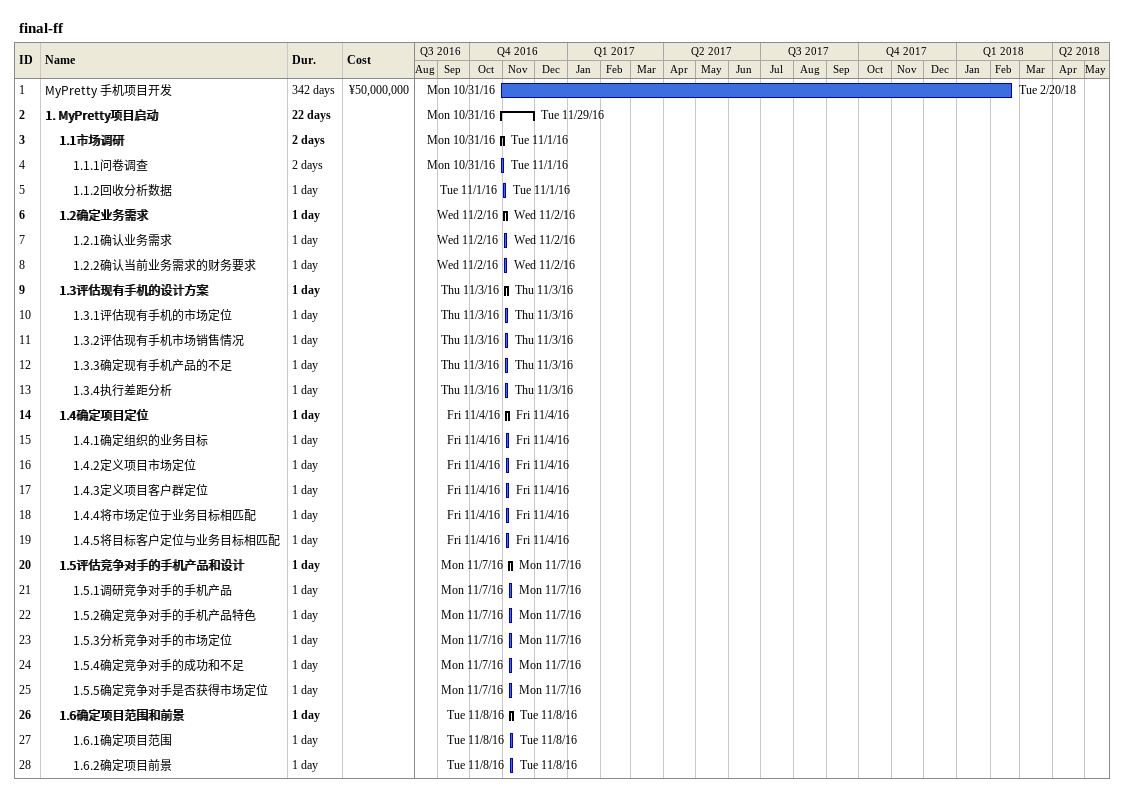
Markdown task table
final-ff

| ID | Level | Task | Duration | Start | Finish | Cost (¥) |
|---|---|---|---|---|---|---|
| 1 | 1 | MyPretty 手机项目开发 | 342d | 2016-10-31 | 2018-02-20 | 50000000 |
| 2 | 1 | **1. MyPretty项目启动** | 22d | 2016-10-31 | 2016-11-29 |  |
| 3 | 2 | **1.1市场调研** | 2d | 2016-10-31 | 2016-11-01 |  |
| 4 | 3 | 1.1.1问卷调查 | 2d | 2016-10-31 | 2016-11-01 |  |
| 5 | 3 | 1.1.2回收分析数据 | 1d | 2016-11-01 | 2016-11-01 |  |
| 6 | 2 | **1.2确定业务需求** | 1d | 2016-11-02 | 2016-11-02 |  |
| 7 | 3 | 1.2.1确认业务需求 | 1d | 2016-11-02 | 2016-11-02 |  |
| 8 | 3 | 1.2.2确认当前业务需求的财务要求 | 1d | 2016-11-02 | 2016-11-02 |  |
| 9 | 2 | **1.3评估现有手机的设计方案** | 1d | 2016-11-03 | 2016-11-03 |  |
| 10 | 3 | 1.3.1评估现有手机的市场定位 | 1d | 2016-11-03 | 2016-11-03 |  |
| 11 | 3 | 1.3.2评估现有手机市场销售情况 | 1d | 2016-11-03 | 2016-11-03 |  |
| 12 | 3 | 1.3.3确定现有手机产品的不足 | 1d | 2016-11-03 | 2016-11-03 |  |
| 13 | 3 | 1.3.4执行差距分析 | 1d | 2016-11-03 | 2016-11-03 |  |
| 14 | 2 | **1.4确定项目定位** | 1d | 2016-11-04 | 2016-11-04 |  |
| 15 | 3 | 1.4.1确定组织的业务目标 | 1d | 2016-11-04 | 2016-11-04 |  |
| 16 | 3 | 1.4.2定义项目市场定位 | 1d | 2016-11-04 | 2016-11-04 |  |
| 17 | 3 | 1.4.3定义项目客户群定位 | 1d | 2016-11-04 | 2016-11-04 |  |
| 18 | 3 | 1.4.4将市场定位于业务目标相匹配 | 1d | 2016-11-04 | 2016-11-04 |  |
| 19 | 3 | 1.4.5将目标客户定位与业务目标相匹配 | 1d | 2016-11-04 | 2016-11-04 |  |
| 20 | 2 | **1.5评估竞争对手的手机产品和设计** | 1d | 2016-11-07 | 2016-11-07 |  |
| 21 | 3 | 1.5.1调研竞争对手的手机产品 | 1d | 2016-11-07 | 2016-11-07 |  |
| 22 | 3 | 1.5.2确定竞争对手的手机产品特色 | 1d | 2016-11-07 | 2016-11-07 |  |
| 23 | 3 | 1.5.3分析竞争对手的市场定位 | 1d | 2016-11-07 | 2016-11-07 |  |
| 24 | 3 | 1.5.4确定竞争对手的成功和不足 | 1d | 2016-11-07 | 2016-11-07 |  |
| 25 | 3 | 1.5.5确定竞争对手是否获得市场定位 | 1d | 2016-11-07 | 2016-11-07 |  |
| 26 | 2 | **1.6确定项目范围和前景** | 1d | 2016-11-08 | 2016-11-08 |  |
| 27 | 3 | 1.6.1确定项目范围 | 1d | 2016-11-08 | 2016-11-08 |  |
| 28 | 3 | 1.6.2确定项目前景 | 1d | 2016-11-08 | 2016-11-08 |  |
